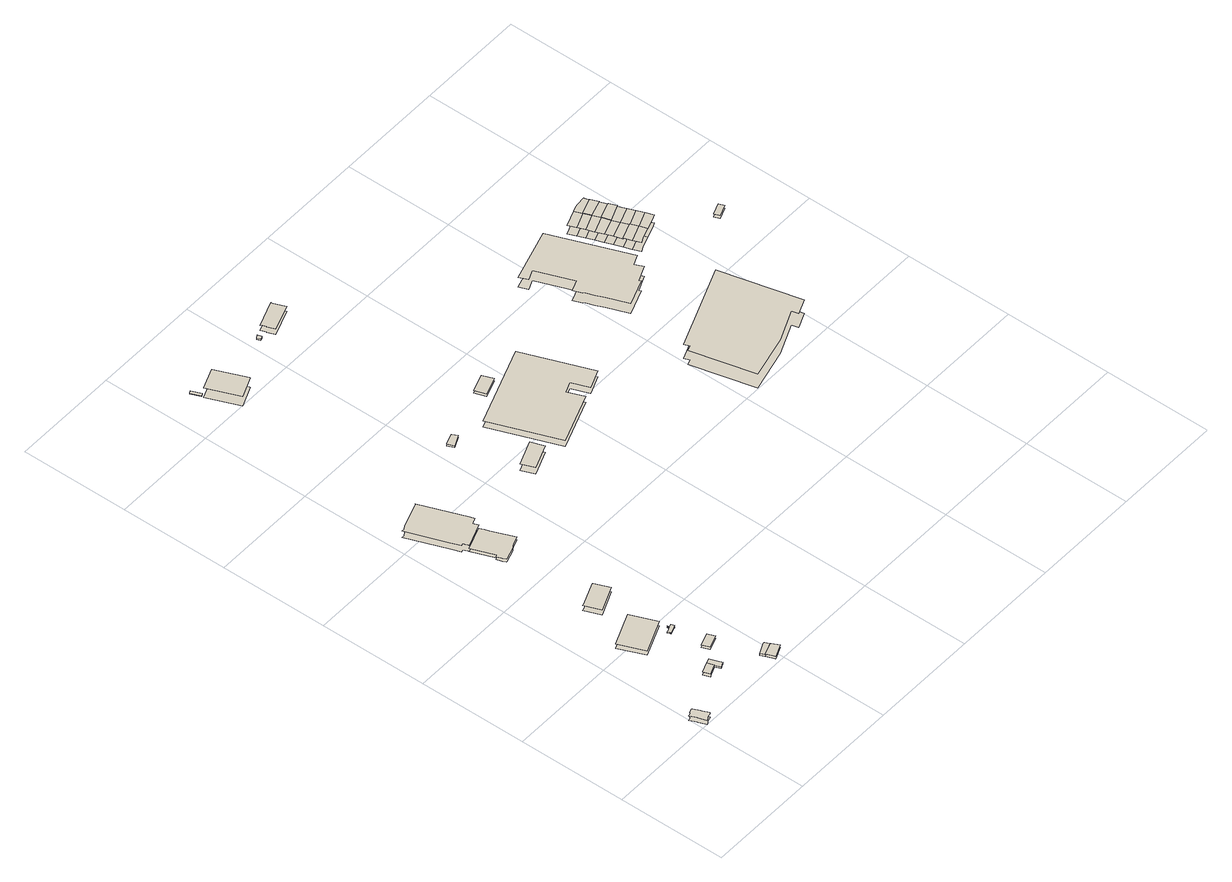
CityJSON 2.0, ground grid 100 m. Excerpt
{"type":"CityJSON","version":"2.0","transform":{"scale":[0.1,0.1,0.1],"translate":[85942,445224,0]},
"CityObjects":{
"building1":{"type":"Building","attributes":{"yearOfConstruction":"2018-01-01Z","measuredHeight":4.86,"storeysAboveGround":1},"geometry":[{"type":"MultiSurface","lod":"1.2","boundaries":[[[0,1,2,3,4,5,6,7,8,9,10,11,12,13,14,15,16,17]],[[18,19,20,21,22,23,24,25,26,27,28,29,30,31,32,33,34,35]]]}]},
"building2":{"type":"Building","attributes":{"yearOfConstruction":"1968-01-01Z","measuredHeight":2.96,"storeysAboveGround":0},"geometry":[{"type":"MultiSurface","lod":"1.2","boundaries":[[[36,37,38,39,40,41]],[[42,43,44,45,46,47]]]}]},
"building3":{"type":"Building","attributes":{"yearOfConstruction":"1970-01-01Z","measuredHeight":1.88,"storeysAboveGround":0},"geometry":[{"type":"MultiSurface","lod":"1.2","boundaries":[[[48,49,50,51,52,53,54]],[[55,56,57,58,59,60,61]]]}]},
"building4":{"type":"Building","attributes":{"yearOfConstruction":"2008-01-01Z","measuredHeight":4.82,"storeysAboveGround":1},"geometry":[{"type":"MultiSurface","lod":"1.2","boundaries":[[[62,63,64,65]],[[66,67,68,69]]]}]},
"building5":{"type":"Building","attributes":{"yearOfConstruction":"1970-01-01Z","measuredHeight":2.57,"storeysAboveGround":0},"geometry":[{"type":"MultiSurface","lod":"1.2","boundaries":[[[70,71,72,73]],[[74,75,76,77]]]}]},
"building6":{"type":"Building","attributes":{"yearOfConstruction":"1990-01-01Z","measuredHeight":1.42,"storeysAboveGround":0},"geometry":[{"type":"MultiSurface","lod":"1.2","boundaries":[[[78,79,80,81,82,83,84,85,86,87,88,89,90,91]],[[92,93,94,95,96,97,98,99,100,101,102,103,104,105]]]}]},
"building7":{"type":"Building","attributes":{"yearOfConstruction":"2011-01-01Z","measuredHeight":5.15,"storeysAboveGround":1},"geometry":[{"type":"MultiSurface","lod":"1.2","boundaries":[[[106,107,108,109,110,111,112,113]],[[114,115,116,117,118,119,120,121]]]}]},
"building8":{"type":"Building","attributes":{"yearOfConstruction":"1973-01-01Z","measuredHeight":1.82,"storeysAboveGround":0},"geometry":[{"type":"MultiSurface","lod":"1.2","boundaries":[[[122,123,124,125,126,127]],[[128,129,130,131,132,133]]]}]},
"building9":{"type":"Building","attributes":{"yearOfConstruction":"2007-01-01Z","measuredHeight":2.74,"storeysAboveGround":0},"geometry":[{"type":"MultiSurface","lod":"1.2","boundaries":[[[134,135,136,137,123]],[[138,139,140,141,142]]]}]},
"building10":{"type":"Building","attributes":{"yearOfConstruction":"1951-01-01Z","measuredHeight":6.86,"storeysAboveGround":2},"geometry":[{"type":"MultiSurface","lod":"1.2","boundaries":[[[143,144,145,146,147,148,149,150,151,152,153,154,155,156,157,158,159,160,161,162,163]],[[164,165,166,167,168,169,170,171,172,173,174,175,176,177,178,179,180,181,182,183,184]]]}]},
"building11":{"type":"Building","attributes":{"yearOfConstruction":"1951-01-01Z","measuredHeight":3.34,"storeysAboveGround":1},"geometry":[{"type":"MultiSurface","lod":"1.2","boundaries":[[[185,186,187,188,189,190,191,192,193,194,154,153,195,196]],[[197,198,199,200,201,202,203,204,205,206,207,208,209,210]]]}]},
"building12":{"type":"Building","attributes":{"yearOfConstruction":"1996-01-01Z","measuredHeight":0.863,"storeysAboveGround":0},"geometry":[{"type":"MultiSurface","lod":"1.2","boundaries":[[[211,212,213,214]],[[215,216,217,218]]]}]},
"building13":{"type":"Building","attributes":{"yearOfConstruction":"1995-01-01Z","measuredHeight":10.55,"storeysAboveGround":3},"geometry":[{"type":"MultiSurface","lod":"1.2","boundaries":[[[219,220,221,222,223]],[[224,225,226,227,228]]]}]},
"building14":{"type":"Building","attributes":{"yearOfConstruction":"2007-01-01Z","measuredHeight":1.99,"storeysAboveGround":0},"geometry":[{"type":"MultiSurface","lod":"1.2","boundaries":[[[229,230,231,232]],[[233,234,235,236]]]}]},
"building15":{"type":"Building","attributes":{"yearOfConstruction":"1986-01-01Z","measuredHeight":7.18,"storeysAboveGround":2},"geometry":[{"type":"MultiSurface","lod":"1.2","boundaries":[[[237,238,239,240]],[[241,242,243,244]]]}]},
"building16":{"type":"Building","attributes":{"yearOfConstruction":"1996-01-01Z","measuredHeight":1.33,"storeysAboveGround":0},"geometry":[{"type":"MultiSurface","lod":"1.2","boundaries":[[[245,246,247,248]],[[249,250,251,252]]]}]},
"building17":{"type":"Building","attributes":{"yearOfConstruction":"1986-01-01Z","measuredHeight":2.75,"storeysAboveGround":0},"geometry":[{"type":"MultiSurface","lod":"1.2","boundaries":[[[253,254,255,256]],[[257,258,259,260]]]}]},
"building18":{"type":"Building","attributes":{"yearOfConstruction":"1986-01-01Z","measuredHeight":6.92,"storeysAboveGround":2},"geometry":[{"type":"MultiSurface","lod":"1.2","boundaries":[[[261,262,263,264,265,266,267,268,269,270,271,272]],[[273,274,275,276,277,278,279,280,281,282,283,284]]]}]},
"building19":{"type":"Building","attributes":{"yearOfConstruction":"1997-01-01Z","measuredHeight":5.95,"storeysAboveGround":1},"geometry":[{"type":"MultiSurface","lod":"1.2","boundaries":[[[285,286,287,288,289,290,291,292,293,294,295,296]],[[297,298,299,300,301,302,303,304,305,306,307,308]]]}]},
"building20":{"type":"Building","attributes":{"yearOfConstruction":"2010-01-01Z","measuredHeight":15.34,"storeysAboveGround":5},"geometry":[{"type":"MultiSurface","lod":"1.2","boundaries":[[[309,310,311,312,313,314,315,316,317,318]],[[319,320,321,322,323,324,325,326,327,328]]]}]},
"building21":{"type":"Building","attributes":{"yearOfConstruction":"2002-01-01Z","measuredHeight":11.14,"storeysAboveGround":3},"geometry":[{"type":"MultiSurface","lod":"1.2","boundaries":[[[329,330,331,332,333,334,335,336,337,338,339,340,341,342,343,344,345,346]],[[347,348,349,350,351,352,353,354,355,356,357,358,359,360,361,362,363,364]]]}]},
"building22":{"type":"Building","attributes":{"yearOfConstruction":"2000-01-01Z","measuredHeight":9.15,"storeysAboveGround":3},"geometry":[{"type":"MultiSurface","lod":"1.2","boundaries":[[[365,366,367,368]],[[369,370,371,372]]]}]},
"building23":{"type":"Building","attributes":{"yearOfConstruction":"2000-01-01Z","measuredHeight":9.31,"storeysAboveGround":3},"geometry":[{"type":"MultiSurface","lod":"1.2","boundaries":[[[373,374,366,365]],[[375,376,377,378]]]}]},
"building24":{"type":"Building","attributes":{"yearOfConstruction":"2000-01-01Z","measuredHeight":9.25,"storeysAboveGround":3},"geometry":[{"type":"MultiSurface","lod":"1.2","boundaries":[[[373,379,380,374]],[[375,381,382,376]]]}]},
"building25":{"type":"Building","attributes":{"yearOfConstruction":"2000-01-01Z","measuredHeight":9.16,"storeysAboveGround":3},"geometry":[{"type":"MultiSurface","lod":"1.2","boundaries":[[[383,384,380,379]],[[385,386,387,388]]]}]},
"building26":{"type":"Building","attributes":{"yearOfConstruction":"2000-01-01Z","measuredHeight":9.17,"storeysAboveGround":3},"geometry":[{"type":"MultiSurface","lod":"1.2","boundaries":[[[389,390,384,383]],[[391,392,386,385]]]}]},
"building27":{"type":"Building","attributes":{"yearOfConstruction":"2000-01-01Z","measuredHeight":9.32,"storeysAboveGround":3},"geometry":[{"type":"MultiSurface","lod":"1.2","boundaries":[[[389,393,394,390]],[[395,396,397,398]]]}]},
"building28":{"type":"Building","attributes":{"yearOfConstruction":"2000-01-01Z","measuredHeight":9.9,"storeysAboveGround":3},"geometry":[{"type":"MultiSurface","lod":"1.2","boundaries":[[[393,399,400,394]],[[401,402,403,404]]]}]},
"building29":{"type":"Building","attributes":{"yearOfConstruction":"2000-01-01Z","measuredHeight":9.87,"storeysAboveGround":3},"geometry":[{"type":"MultiSurface","lod":"1.2","boundaries":[[[399,405,406,407,400]],[[402,408,409,410,403]]]}]},
"building30":{"type":"Building","attributes":{"yearOfConstruction":"2000-01-01Z","measuredHeight":9.24,"storeysAboveGround":3},"geometry":[{"type":"MultiSurface","lod":"1.2","boundaries":[[[411,412,413,414,415,367,366]],[[416,417,418,419,420,371,370]]]}]},
"building31":{"type":"Building","attributes":{"yearOfConstruction":"2000-01-01Z","measuredHeight":9.86,"storeysAboveGround":3},"geometry":[{"type":"MultiSurface","lod":"1.2","boundaries":[[[374,421,411,366]],[[422,423,424,425]]]}]},
"building32":{"type":"Building","attributes":{"yearOfConstruction":"2000-01-01Z","measuredHeight":9.16,"storeysAboveGround":3},"geometry":[{"type":"MultiSurface","lod":"1.2","boundaries":[[[380,426,421,374]],[[387,427,428,429]]]}]},
"building33":{"type":"Building","attributes":{"yearOfConstruction":"2000-01-01Z","measuredHeight":9.91,"storeysAboveGround":3},"geometry":[{"type":"MultiSurface","lod":"1.2","boundaries":[[[384,430,426,380]],[[431,432,433,434]]]}]},
"building34":{"type":"Building","attributes":{"yearOfConstruction":"2000-01-01Z","measuredHeight":9.16,"storeysAboveGround":3},"geometry":[{"type":"MultiSurface","lod":"1.2","boundaries":[[[390,435,430,384]],[[392,436,437,386]]]}]},
"building35":{"type":"Building","attributes":{"yearOfConstruction":"2000-01-01Z","measuredHeight":9.35,"storeysAboveGround":3},"geometry":[{"type":"MultiSurface","lod":"1.2","boundaries":[[[394,438,435,390]],[[397,439,440,398]]]}]},
"building36":{"type":"Building","attributes":{"yearOfConstruction":"2000-01-01Z","measuredHeight":9.35,"storeysAboveGround":3},"geometry":[{"type":"MultiSurface","lod":"1.2","boundaries":[[[400,441,438,394]],[[442,443,444,445]]]}]},
"building37":{"type":"Building","attributes":{"yearOfConstruction":"2000-01-01Z","measuredHeight":9.25,"storeysAboveGround":3},"geometry":[{"type":"MultiSurface","lod":"1.2","boundaries":[[[407,446,447,441,400]],[[448,449,450,451,452]]]}]},
"building38":{"type":"Building","attributes":{"yearOfConstruction":"1970-01-01Z","measuredHeight":3.61,"storeysAboveGround":1},"geometry":[{"type":"MultiSurface","lod":"1.2","boundaries":[[[453,454,455,456]],[[457,458,459,460]]]}]}
},
"vertices":[
[75,170,0],[34,160,0],[30,150,0],[6,140,0],[2,140,0],[4,140,0],[29,80,0],[30,70,0],[56,0,0],[74,10,0],[88,20,0],[131,30,0],[135,40,0],[134,40,0],[108,100,0],[106,110,0],[80,170,0],[79,170,0],[75,170,49],[34,160,49],[30,150,49],[6,140,49],[2,140,49],[4,140,49],[29,80,49],[30,70,49],[56,0,49],[74,10,49],[88,20,49],[131,30,49],[135,40,49],[134,40,49],[108,100,49],[106,110,49],[80,170,49],[79,170,49],
[477,310,0],[482,310,0],[501,320,0],[574,350,0],[551,410,0],[454,370,0],[477,310,30],[482,310,30],[501,320,30],[574,350,30],[551,410,30],[454,370,30],
[627,370,0],[604,430,0],[555,410,0],[578,350,0],[598,300,0],[632,320,0],[647,320,0],[627,370,19],[604,430,19],[555,410,19],[578,350,19],[598,300,19],[632,320,19],[647,320,19],
[348,840,0],[655,970,0],[558,1210,0],[250,1080,0],[348,840,48],[655,970,48],[558,1210,48],[250,1080,48],
[707,500,0],[826,540,0],[798,610,0],[679,570,0],[707,500,26],[826,540,26],[798,610,26],[679,570,26],
[635,870,0],[633,870,0],[642,850,0],[644,840,0],[699,860,0],[712,870,0],[713,860,0],[715,870,0],[722,870,0],[710,900,0],[687,890,0],[682,910,0],[680,900,0],[686,890,0],[635,870,14],[633,870,14],[642,850,14],[644,840,14],[699,860,14],[712,870,14],[713,860,14],[715,870,14],[722,870,14],[710,900,14],[687,890,14],[682,910,14],[680,900,14],[686,890,14],
[422,1540,0],[421,1540,0],[409,1540,0],[468,1390,0],[703,1490,0],[643,1630,0],[636,1630,0],[638,1630,0],[422,1540,52],[421,1540,52],[409,1540,52],[468,1390,52],[703,1490,52],[643,1630,52],[636,1630,52],[638,1630,52],
[900,160,0],[918,120,0],[1036,170,0],[1016,210,0],[1005,210,0],[898,160,0],[900,160,18],[918,120,18],[1036,170,18],[1016,210,18],[1005,210,18],[898,160,18],
[947,50,0],[949,40,0],[1065,90,0],[1033,160,0],[947,50,27],[949,40,27],[1065,90,27],[1033,160,27],[918,120,27],
[428,3230,0],[416,3230,0],[192,3150,0],[160,3130,0],[138,3130,0],[275,2760,0],[308,2670,0],[329,2680,0],[336,2660,0],[346,2640,0],[347,2630,0],[563,2710,0],[546,2760,0],[549,2760,0],[578,2770,0],[579,2770,0],[580,2770,0],[599,2780,0],[600,2780,0],[586,2820,0],[429,3240,0],[428,3230,69],[416,3230,69],[192,3150,69],[160,3130,69],[138,3130,69],[275,2760,69],[308,2670,69],[329,2680,69],[336,2660,69],[346,2640,69],[347,2630,69],[563,2710,69],[546,2760,69],[549,2760,69],[578,2770,69],[579,2770,69],[580,2770,69],[599,2780,69],[600,2780,69],[586,2820,69],[429,3240,69],
[410,2410,0],[425,2370,0],[429,2360,0],[442,2330,0],[565,2370,0],[580,2380,0],[596,2390,0],[676,2420,0],[595,2630,0],[580,2670,0],[379,2550,0],[427,2420,0],[410,2410,33],[425,2370,33],[429,2360,33],[442,2330,33],[565,2370,33],[580,2380,33],[596,2390,33],[676,2420,33],[595,2630,33],[580,2670,33],[563,2710,33],[347,2630,33],[379,2550,33],[427,2420,33],
[338,5310,0],[360,5320,0],[322,5410,0],[300,5400,0],[338,5310,9],[360,5320,9],[322,5410,9],[300,5400,9],
[461,5000,0],[654,5080,0],[652,5090,0],[535,5370,0],[341,5290,0],[461,5000,106],[654,5080,106],[652,5090,106],[535,5370,106],[341,5290,106],
[1153,3430,0],[1257,3480,0],[1233,3530,0],[1129,3490,0],[1153,3430,20],[1257,3480,20],[1233,3530,20],[1129,3490,20],
[1327,2760,0],[1559,2850,0],[1513,2970,0],[1282,2880,0],[1327,2760,72],[1559,2850,72],[1513,2970,72],[1282,2880,72],
[1104,5340,0],[1132,5350,0],[1119,5390,0],[1091,5370,0],[1104,5340,13],[1132,5350,13],[1119,5390,13],[1091,5370,13],
[1743,3590,0],[1907,3650,0],[1870,3750,0],[1705,3690,0],[1743,3590,28],[1907,3650,28],[1870,3750,28],[1705,3690,28],
[1468,3400,0],[1644,2930,0],[1706,2770,0],[1707,2770,0],[2177,2950,0],[2118,3100,0],[2218,3140,0],[2277,2980,0],[2452,3050,0],[2451,3050,0],[2389,3210,0],[2212,3680,0],[1468,3400,69],[1644,2930,69],[1706,2770,69],[1707,2770,69],[2177,2950,69],[2118,3100,69],[2218,3140,69],[2277,2980,69],[2452,3050,69],[2451,3050,69],[2389,3210,69],[2212,3680,69],
[1229,5290,0],[1474,5380,0],[1445,5450,0],[1441,5450,0],[1424,5500,0],[1428,5500,0],[1426,5500,0],[1182,5410,0],[1184,5410,0],[1188,5410,0],[1205,5360,0],[1200,5360,0],[1229,5290,60],[1474,5380,60],[1445,5450,60],[1441,5450,60],[1424,5500,60],[1428,5500,60],[1426,5500,60],[1182,5410,60],[1184,5410,60],[1188,5410,60],[1205,5360,60],[1200,5360,60],
[3005,2590,0],[3148,2010,0],[3547,2110,0],[3845,2240,0],[3860,2180,0],[4004,2240,0],[3820,2980,0],[3452,2830,0],[3034,2660,0],[3054,2610,0],[3005,2590,153],[3148,2010,153],[3547,2110,153],[3845,2240,153],[3860,2180,153],[4004,2240,153],[3820,2980,153],[3452,2830,153],[3034,2660,153],[3054,2610,153],
[2819,4150,0],[2851,4070,0],[2945,4110,0],[3074,3770,0],[3000,3740,0],[2972,3730,0],[3003,3650,0],[3014,3650,0],[3046,3560,0],[3079,3480,0],[3151,3290,0],[3391,3380,0],[3393,3380,0],[3386,3400,0],[3530,3460,0],[3498,3540,0],[3586,3580,0],[3311,4300,0],[2819,4150,111],[2851,4070,111],[2945,4110,111],[3074,3770,111],[3000,3740,111],[2972,3730,111],[3003,3650,111],[3014,3650,111],[3046,3560,111],[3079,3480,111],[3151,3290,111],[3391,3380,111],[3393,3380,111],[3386,3400,111],[3530,3460,111],[3498,3540,111],[3586,3580,111],[3311,4300,111],
[3539,4150,0],[3689,4210,0],[3662,4280,0],[3512,4220,0],[3539,4150,92],[3689,4210,92],[3662,4280,92],[3512,4220,92],
[3567,4080,0],[3716,4140,0],[3567,4080,93],[3716,4140,93],[3689,4210,93],[3539,4150,93],
[3594,4010,0],[3744,4070,0],[3594,4010,93],[3744,4070,93],
[3621,3940,0],[3771,3990,0],[3621,3940,92],[3771,3990,92],[3744,4070,92],[3594,4010,92],
[3648,3870,0],[3798,3920,0],[3648,3870,92],[3798,3920,92],
[3675,3790,0],[3825,3850,0],[3648,3870,93],[3675,3790,93],[3825,3850,93],[3798,3920,93],
[3702,3720,0],[3852,3780,0],[3675,3790,99],[3702,3720,99],[3852,3780,99],[3825,3850,99],
[3729,3650,0],[3770,3670,0],[3879,3710,0],[3729,3650,99],[3770,3670,99],[3879,3710,99],
[3839,4260,0],[3824,4300,0],[3824,4310,0],[3735,4300,0],[3698,4290,0],[3839,4260,92],[3824,4300,92],[3824,4310,92],[3735,4300,92],[3698,4290,92],
[3866,4190,0],[3716,4140,99],[3866,4190,99],[3839,4260,99],[3689,4210,99],
[3893,4120,0],[3893,4120,92],[3866,4190,92],[3716,4140,92],
[3921,4050,0],[3771,3990,99],[3921,4050,99],[3893,4120,99],[3744,4070,99],
[3948,3980,0],[3948,3980,92],[3921,4050,92],
[3975,3910,0],[3975,3910,93],[3948,3980,93],
[4002,3840,0],[3852,3780,94],[4002,3840,94],[3975,3910,94],[3825,3850,94],
[3986,3750,0],[4029,3770,0],[3879,3710,92],[3986,3750,92],[4029,3770,92],[4002,3840,92],[3852,3780,92],
[4391,3400,0],[4499,3440,0],[4479,3490,0],[4372,3450,0],[4391,3400,36],[4499,3440,36],[4479,3490,36],[4372,3450,36]
]}
